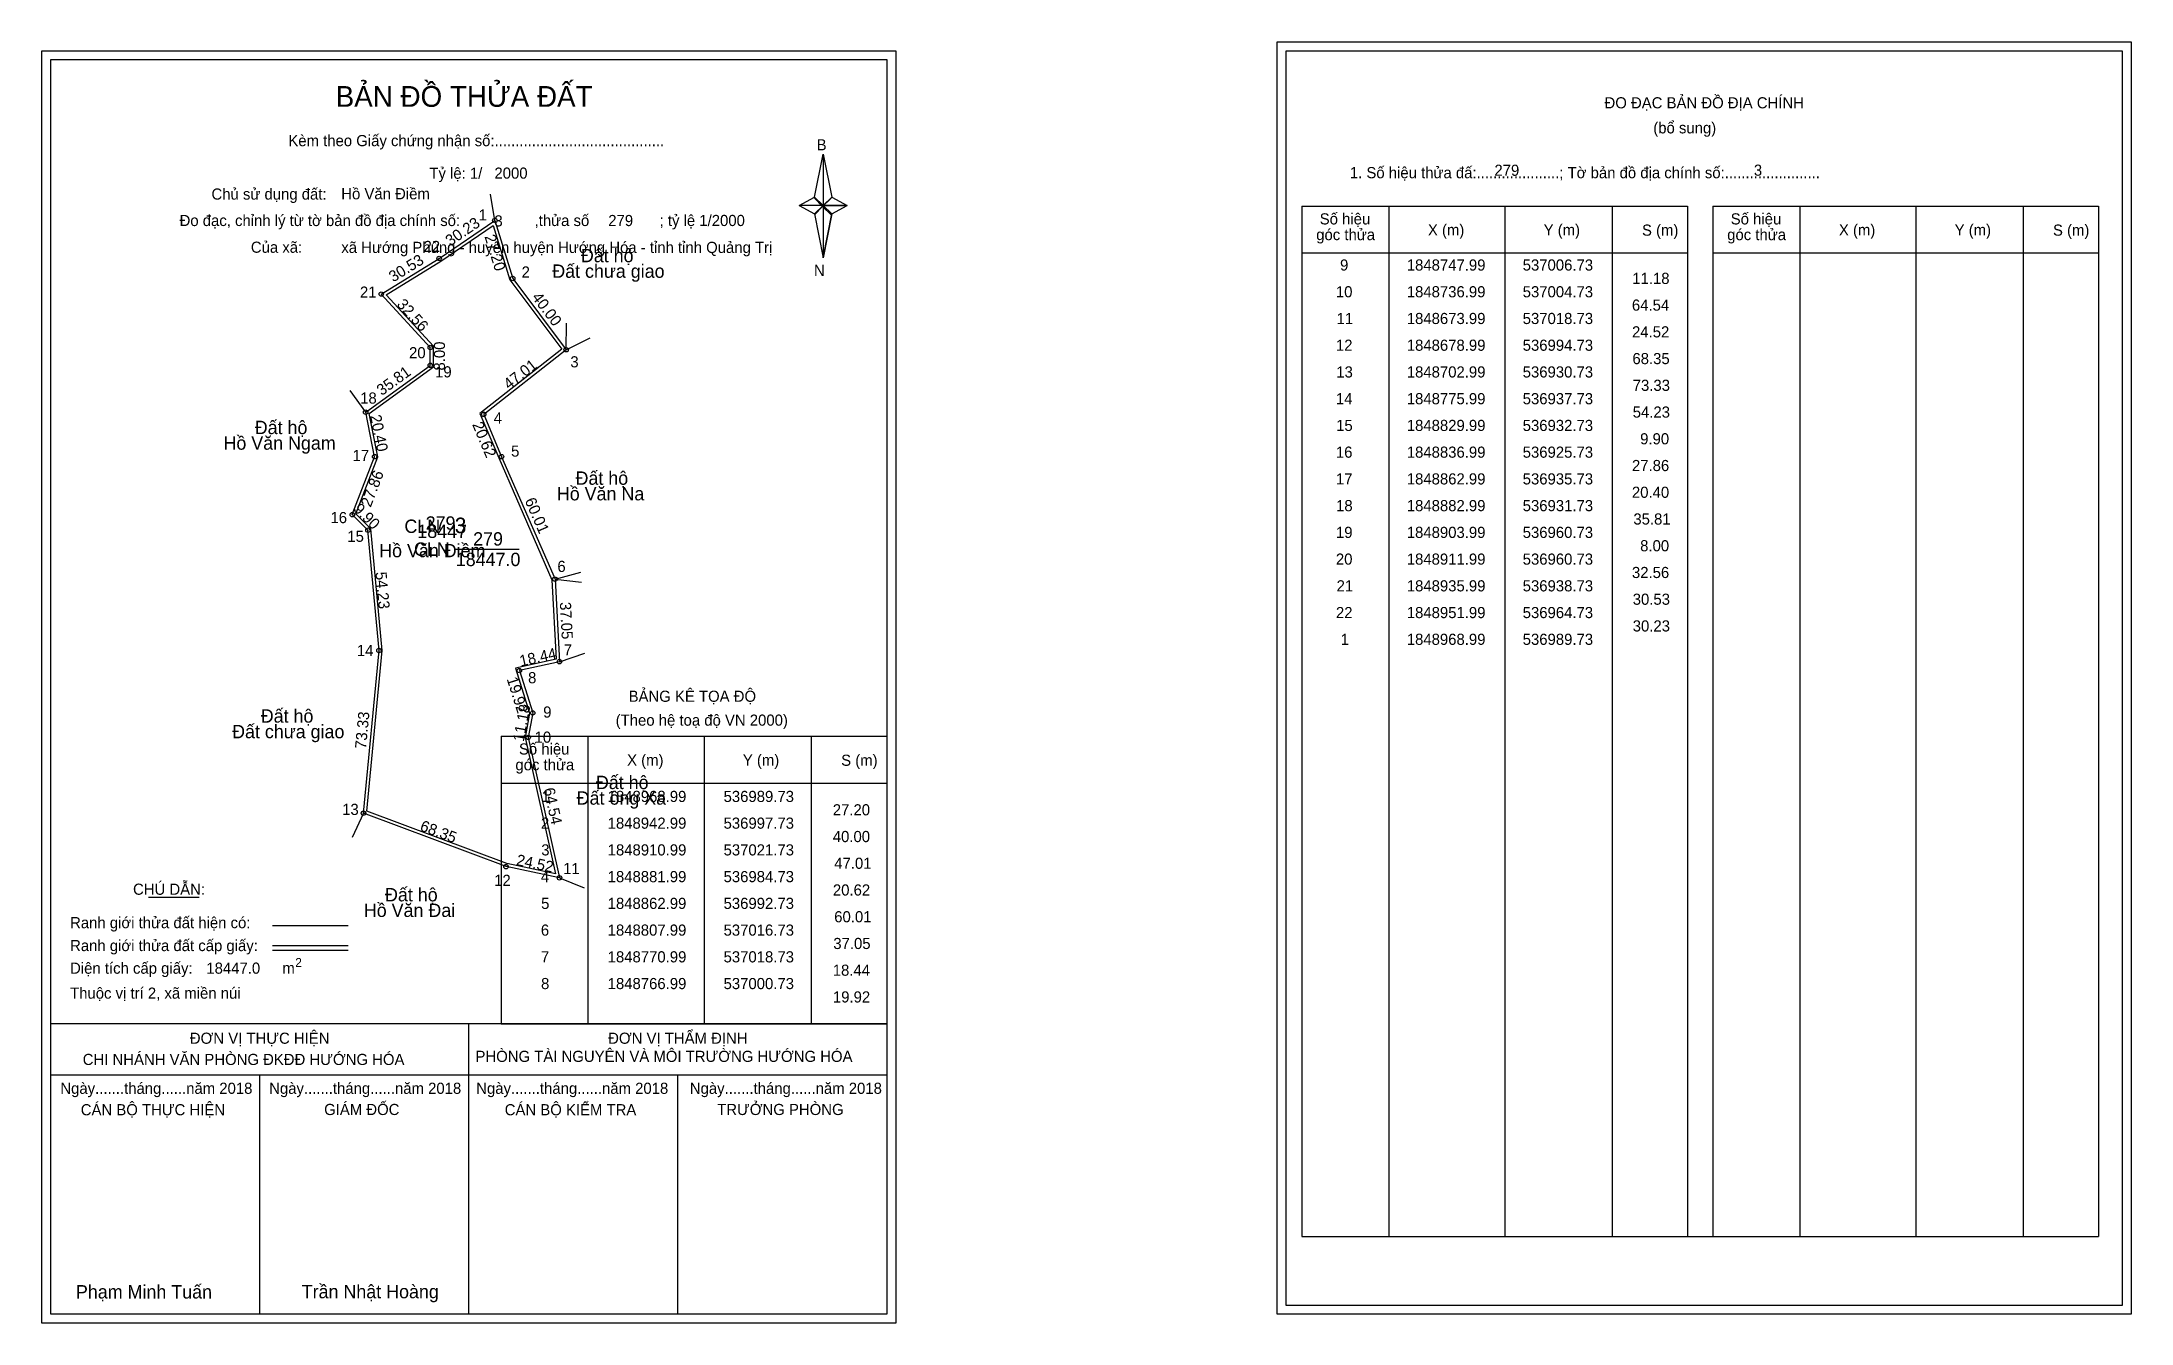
# Model space of a CAD drawing. Extents: x 536786 to 537724, y 1848474 to 1849049.
import ezdxf

# ---------------------------------------------------------------- set-up
doc = ezdxf.new("R2010")
doc.units = 0
for name, color, linetype in [('Level 1', 7, 'Continuous'), ('Level 10', 7, 'Continuous'), ('Level 11', 7, 'Continuous'), ('Level 13', 7, 'Continuous'), ('Level 2', 7, 'Continuous'), ('Level 27', 7, 'Continuous'), ('Level 3', 7, 'Continuous'), ('Level 36', 7, 'Continuous'), ('Level 4', 7, 'Continuous'), ('Level 49', 7, 'Continuous'), ('Level 5', 7, 'Continuous'), ('Level 53', 7, 'Continuous'), ('Level 55', 7, 'Continuous'), ('Level 6', 7, 'Continuous'), ('Level 63', 7, 'Continuous'), ('Level 7', 7, 'Continuous'), ('Level 9', 7, 'Continuous')]:
    doc.layers.add(name, color=color, linetype=linetype)

msp = doc.modelspace()

# ---------------------------------------------------------------- linework, layer by layer
at = {"layer": 'Level 1'}
for p, q in [((536790.32, 1849041.22), (536790.32, 1849041.22)), ((537344.97, 1849045.22), (537344.97, 1849045.22)), ((537133.17, 1848979.45), (537137.1, 1848998.73)), ((537137.1, 1848998.73), (537137.1, 1848975.68)), ((537137.1, 1848998.73), (537141.04, 1848979.45)), ((537126.28, 1848975.68), (537133.17, 1848979.45)), ((537133.17, 1848979.45), (537137.1, 1848975.68)), ((537136.81, 1848975.25), (537133.17, 1848979.01)), ((537137.1, 1848975.68), (537133.17, 1848972)), ((537136.81, 1848975.25), (537133.17, 1848971.56)), ((537133.17, 1848971.56), (537136.81, 1848975.25)), ((537140.74, 1848979.01), (537136.81, 1848975.25)), ((537136.81, 1848975.25), (537140.74, 1848979.01)), ((537140.74, 1848971.56), (537136.81, 1848975.25)), ((537141.04, 1848979.45), (537137.1, 1848975.68)), ((537137.1, 1848975.68), (537137.1, 1848952.28)), ((537137.1, 1848975.68), (537147.92, 1848975.68)), ((537137.1, 1848975.68), (537141.04, 1848972)), ((537141.04, 1848972), (537147.92, 1848975.68)), ((537352.03, 1848975.51), (537525.24, 1848975.51)), ((537391.21, 1848512.98), (537391.21, 1848975.51)), ((537443.36, 1848512.98), (537443.36, 1848975.51)), ((537491.3, 1848975.51), (537491.3, 1848512.98)), ((537525.24, 1848975.51), (537525.24, 1848512.98)), ((537536.55, 1848975.51), (537709.75, 1848975.51)), ((537575.73, 1848512.98), (537575.73, 1848975.51)), ((537627.87, 1848512.98), (537627.87, 1848975.51)), ((537675.82, 1848975.51), (537675.82, 1848512.98)), ((537709.75, 1848975.51), (537709.75, 1848512.98)), ((537133.17, 1848972), (537137.1, 1848952.28)), ((537141.04, 1848972), (537137.1, 1848952.28)), ((537352.03, 1848954.45), (537525.24, 1848954.45)), ((537536.55, 1848954.45), (537709.75, 1848954.45)), ((536992.51, 1848737.56), (537165.71, 1848737.56)), ((537031.69, 1848608.51), (537031.69, 1848737.56)), ((537083.83, 1848608.51), (537083.83, 1848737.56)), ((537131.78, 1848737.56), (537131.78, 1848608.51)), ((536992.51, 1848716.51), (537165.71, 1848716.51)), ((536834.16, 1848665.35), (536856.96, 1848665.35)), ((536889.89, 1848652.54), (536923.91, 1848652.54)), ((536889.89, 1848643.64), (536923.91, 1848643.64)), ((536889.89, 1848641.45), (536923.91, 1848641.45)), ((537003.98, 1848608.51), (536790.32, 1848608.51)), ((537165.71, 1848608.51), (536956.03, 1848608.51)), ((536978.02, 1848478.07), (536978.02, 1848608.51)), ((536992.51, 1848608.51), (537165.71, 1848608.51)), ((537165.72, 1848585.41), (536790.32, 1848585.41)), ((536884.17, 1848478.07), (536884.17, 1848585.41)), ((537071.87, 1848478.07), (537071.87, 1848585.41)), ((537352.03, 1848512.98), (537709.75, 1848512.98)), ((537165.71, 1848478.07), (537165.71, 1848478.07)), ((537720.37, 1848482.07), (537720.37, 1848482.07))]:
    msp.add_line(p, q, dxfattribs=at)
for points in [[(537133.17, 1848979.45), (537137.1, 1848998.73), (537137.1, 1848975.68)], [(537126.28, 1848975.68), (537133.17, 1848972), (537137.1, 1848975.68)], [(537137.1, 1848975.68), (537141.04, 1848979.45), (537147.92, 1848975.68)], [(537137.1, 1848975.68), (537137.1, 1848952.28), (537141.04, 1848972)]]:
    msp.add_lwpolyline(points, close=True, dxfattribs=at)
at = {"layer": 'Level 10'}
for points in [[(537016.73, 1848807.99), (537018.73, 1848770.99), (537000.73, 1848766.99), (537006.73, 1848747.99), (537004.73, 1848736.99), (537018.73, 1848673.99), (536994.73, 1848678.99), (536930.73, 1848702.99), (536937.73, 1848775.99), (536932.73, 1848829.99), (536925.73, 1848836.99), (536935.73, 1848862.99), (536931.73, 1848882.99), (536960.73, 1848903.99), (536960.73, 1848911.99), (536938.73, 1848935.99), (536964.73, 1848951.99), (536989.73, 1848968.99), (536997.73, 1848942.99), (537021.73, 1848910.99), (536984.73, 1848881.99), (536992.73, 1848862.99)], [(537015.35, 1848807.66), (537017.27, 1848772.1), (536998.93, 1848768.03), (537005.29, 1848747.9), (537003.3, 1848736.96), (537016.89, 1848675.8), (536995.12, 1848680.34), (536932.23, 1848703.92), (536939.14, 1848775.99), (536934.08, 1848830.62), (536927.36, 1848837.34), (536937.18, 1848862.87), (536933.28, 1848882.38), (536962.13, 1848903.28), (536962.13, 1848912.53), (536940.91, 1848935.69), (536965.49, 1848950.81), (536988.95, 1848966.77), (536996.46, 1848942.35), (537019.79, 1848911.25), (536983.02, 1848882.43), (536991.44, 1848862.44)]]:
    msp.add_lwpolyline(points, close=True, dxfattribs=at)
at = {"layer": 'Level 11'}
for centre in [(536989.73, 1848968.99), (536964.73, 1848951.99), (536938.73, 1848935.99), (536997.73, 1848942.99), (536960.73, 1848911.99), (537021.73, 1848910.99), (536960.73, 1848903.99), (536931.73, 1848882.99), (536984.73, 1848881.99), (536935.73, 1848862.99), (536992.73, 1848862.99), (536925.73, 1848836.99), (536932.73, 1848829.99), (537016.73, 1848807.99), (537016.73, 1848807.99), (536937.73, 1848775.99), (537000.73, 1848766.99), (537018.73, 1848770.99), (537006.73, 1848747.99), (537004.73, 1848736.99), (536930.73, 1848702.99), (536994.73, 1848678.99), (537018.73, 1848673.99)]:
    msp.add_circle(centre, 1, dxfattribs=at)
at = {"layer": 'Level 27'}
for p, q in [((536989.73, 1848968.99), (536987.82, 1848980.84)), ((537021.73, 1848910.99), (537021.92, 1848922.99)), ((537021.73, 1848910.99), (537032.46, 1848916.36)), ((536931.73, 1848882.99), (536924.7, 1848892.72)), ((537016.73, 1848807.99), (537028.32, 1848811.11)), ((537016.73, 1848807.99), (537028.66, 1848806.67)), ((537018.73, 1848770.99), (537030.13, 1848774.74)), ((536930.73, 1848702.99), (536925.61, 1848692.14)), ((537018.73, 1848673.99), (537029.87, 1848669.53))]:
    msp.add_line(p, q, dxfattribs=at)
at = {"layer": 'Level 3'}
for p, q in [((537352.03, 1848975.51), (537352.03, 1848512.98)), ((537536.55, 1848975.51), (537536.55, 1848512.98)), ((536992.51, 1848737.56), (536992.51, 1848608.51))]:
    msp.add_line(p, q, dxfattribs=at)
at = {"layer": 'Level 63'}
for points in [[(537340.97, 1849049.22), (537724.37, 1849049.22), (537724.37, 1848478.07), (537340.97, 1848478.07)], [(536786.32, 1849045.22), (537169.72, 1849045.22), (537169.72, 1848474.07), (536786.32, 1848474.07)], [(536790.32, 1849041.22), (537165.72, 1849041.22), (537165.72, 1848478.07), (536790.32, 1848478.07)], [(537344.97, 1849045.22), (537720.37, 1849045.22), (537720.37, 1848482.07), (537344.97, 1848482.07)]]:
    msp.add_lwpolyline(points, close=True, dxfattribs=at)
at = {"layer": 'Level 9'}
msp.add_line((536972.18, 1848821.49), (537000.7, 1848821.49), dxfattribs=at)

# ---------------------------------------------------------------- texts
at = {"layer": 'Level 1'}
for s, height, p in [('BẢN ĐỒ THỬA ĐẤT', 9.3313, (536918.25, 1849020.03)), ('ĐO ĐẠC BẢN ĐỒ ĐỊA CHÍNH', 5, (537487.92, 1849019.34)), ('(bổ sung)', 5, (537509.8, 1849008.1)), ('Kèm theo Giấy chứng nhận số:.........................................', 5, (536897.02, 1849002.37)), ('B', 5, (537134.19, 1849000.49)), ('1. Số hiệu thửa đấ:....................; Tờ bản đồ địa chính số:.......................', 5, (537373.58, 1848987.98)), ('Chủ sử dụng đất:', 5, (536862.5, 1848978.38)), ('Đo đạc, chỉnh lý từ tờ bản đồ địa chính số:                  ,thửa số                 ; tỷ lệ 1/2000', 5, (536848.18, 1848966.52)), ('góc thửa', 5, (537358.48, 1848960.18)), ('Số hiệu', 5, (537360.06, 1848967.24)), ('X (m)', 5, (537408.63, 1848962.29)), ('Y (m)', 5, (537460.58, 1848962.29)), ('S (m)', 5, (537504.74, 1848962.19)), ('góc thửa', 5, (537542.99, 1848960.18)), ('Số hiệu', 5, (537544.58, 1848967.24)), ('X (m)', 5, (537593.14, 1848962.29)), ('Y (m)', 5, (537645.1, 1848962.29)), ('S (m)', 5, (537689.25, 1848962.19)), ('Của xã:', 5, (536880.18, 1848954.52)), ('N', 5, (537132.99, 1848944.15)), ('BẢNG KÊ TỌA ĐỘ', 5, (537049.78, 1848752.97)), ('(Theo hệ toạ độ VN 2000)', 5, (537043.97, 1848742.25)), ('Số hiệu', 5, (537000.54, 1848729.3)), ('X (m)', 5, (537049.1, 1848724.35)), ('Y (m)', 5, (537101.06, 1848724.35)), ('S (m)', 5, (537145.21, 1848724.25)), ('góc thửa', 5, (536998.96, 1848722.24)), ('CHÚ DẪN:', 5, (536827.28, 1848666.36)), ('Ranh giới thửa đất hiện có:', 5, (536799.02, 1848651.36)), ('Ranh giới thửa đất cấp giấy:', 5, (536799.02, 1848641.08)), ('Diện tích cấp giấy:', 5, (536799.02, 1848630.92)), ('2', 4, (536900.12, 1848633.98)), ('m', 5, (536894.33, 1848630.96)), ('Thuộc vị trí 2, xã miền núi', 5, (536799.02, 1848619.72)), ('ĐƠN VỊ THỰC HIỆN', 5, (536852.79, 1848599.48)), ('ĐƠN VỊ THẨM ĐỊNH', 5, (537040.59, 1848599.48)), ('CHI NHÁNH VĂN PHÒNG ĐKĐĐ HƯỚNG HÓA', 5, (536804.7, 1848589.96)), ('PHÒNG TÀI NGUYÊN VÀ MÔI TRƯỜNG HƯỚNG HÓA', 5, (536981.04, 1848591.34)), ('Ngày.......tháng......năm 2018', 5, (536794.65, 1848577.01)), ('Ngày.......tháng......năm 2018', 5, (536888.4, 1848577.01)), ('Ngày.......tháng......năm 2018', 5, (536981.35, 1848577.01)), ('Ngày.......tháng......năm 2018', 5, (537077.26, 1848577.01)), ('CÁN BỘ THỰC HIỆN', 5, (536803.82, 1848567.38)), ('GIÁM ĐỐC', 5, (536913.08, 1848567.5)), ('CÁN BỘ KIỂM TRA', 5, (536994.16, 1848567.38)), ('TRƯỞNG PHÒNG', 5, (537089.54, 1848567.5)), ('Phạm Minh Tuấn', 6, (536801.64, 1848485.15)), ('Trần Nhật Hoàng', 6, (536903.02, 1848485.25))]:
    msp.add_text(s, height=height, dxfattribs=at).set_placement(p)
at = {"layer": 'Level 11'}
msp.add_text('Tỷ lệ: 1/', height=5, dxfattribs=at).set_placement((536960.33, 1848987.74))
at = {"layer": 'Level 13'}
for s, p in [('CLN', (536953.39, 1848818.49)), ('279', (536979.98, 1848823.09)), ('18447.0', (536972.19, 1848813.89))]:
    msp.add_text(s, height=6, dxfattribs=at).set_placement(p)
at = {"layer": 'Level 2'}
msp.add_text('Hồ Văn Điềm', height=6, dxfattribs=at).set_placement((536937.78, 1848817.86))
at = {"layer": 'Level 3'}
msp.add_text('CLN', height=6, dxfattribs=at).set_placement((536949.13, 1848828.78))
at = {"layer": 'Level 36'}
for s, p in [('Đất hộ', (537028.35, 1848950.29)), ('Đất chưa giao', (537015.49, 1848943.29)), ('Đất hộ', (536881.92, 1848873.13)), ('Hồ Văn Ngam', (536867.89, 1848866.13)), ('Đất hộ', (537025.94, 1848850.39)), ('Hồ Văn Na', (537017.56, 1848843.39)), ('Đất hộ', (536884.62, 1848743.62)), ('Đất chưa giao', (536871.76, 1848736.62)), ('Đất hộ', (537035.09, 1848713.8)), ('Đất ông Xa', (537026.46, 1848706.8)), ('Đất hộ', (536940.41, 1848663.4)), ('Hồ Văn Đai', (536930.9, 1848656.4))]:
    msp.add_text(s, height=6, dxfattribs=at).set_placement(p)
at = {"layer": 'Level 4'}
msp.add_text('279', height=6, dxfattribs=at).set_placement((536958.66, 1848830.22))
at = {"layer": 'Level 49'}
for s, rotation, p in [('30.23', 34.2157, (536969.71, 1848957.31)), ('27.20', 287.10273, (536985.02, 1848961.87)), ('30.53', 31.6075, (536944.08, 1848941.16)), ('40.00', 306.8699, (537006.1, 1848934.49)), ('32.56', 312.51045, (536945.39, 1848931.09)), ('8.00', 90, (536967.33, 1848901.66)), ('35.81', 35.90972, (536938.93, 1848890.18)), ('47.01', 38.08877, (536996.06, 1848892.9)), ('20.40', 281.30993, (536933.69, 1848881.32)), ('20.62', 292.83365, (536979.48, 1848877.45)), ('27.86', 68.96249, (536933.96, 1848840)), ('9.90', 315, (536925.88, 1848839.1)), ('60.01', 293.57471, (537003.05, 1848843.33)), ('54.23', 275.29008, (536936.09, 1848811.11)), ('37.05', 273.09406, (537018.89, 1848797.63)), ('18.44', 12.52881, (537001.39, 1848768.78)), ('19.92', 287.52557, (536994.98, 1848763.28)), ('73.33', 84.52263, (536931.87, 1848731.68)), ('11.18', 79.69515, (537002.71, 1848734.81)), ('64.54', 282.52881, (537011.52, 1848713.83)), ('68.35', 339.44395, (536955.74, 1848695.32)), ('24.52', 348.23171, (536999.07, 1848679.72))]:
    msp.add_text(s, height=5, rotation=rotation, dxfattribs=at).set_placement(p)
at = {"layer": 'Level 5'}
msp.add_text('18447', height=6, dxfattribs=at).set_placement((536954.92, 1848826.52))
at = {"layer": 'Level 53'}
for s, p in [('9', (537369.18, 1848946.53)), ('1848747.99', (537399.14, 1848946.53)), ('537006.73', (537451.18, 1848946.53)), ('11.18', (537500.37, 1848940.53)), ('10', (537367.31, 1848934.53)), ('1848736.99', (537399.14, 1848934.53)), ('537004.73', (537451.18, 1848934.53)), ('11', (537367.63, 1848922.53)), ('1848673.99', (537399.14, 1848922.53)), ('537018.73', (537451.18, 1848922.53)), ('64.54', (537500.21, 1848928.53)), ('24.52', (537500.26, 1848916.53)), ('12', (537367.33, 1848910.53)), ('1848678.99', (537399.14, 1848910.53)), ('536994.73', (537451.18, 1848910.53)), ('68.35', (537500.44, 1848904.53)), ('13', (537367.49, 1848898.53)), ('1848702.99', (537399.14, 1848898.53)), ('536930.73', (537451.18, 1848898.53)), ('14', (537367.31, 1848886.53)), ('1848775.99', (537399.14, 1848886.53)), ('536937.73', (537451.18, 1848886.53)), ('73.33', (537500.57, 1848892.53)), ('15', (537367.42, 1848874.53)), ('1848829.99', (537399.14, 1848874.53)), ('536932.73', (537451.18, 1848874.53)), ('54.23', (537500.57, 1848880.53)), ('9.90', (537503.91, 1848868.53)), ('16', (537367.32, 1848862.53)), ('1848836.99', (537399.14, 1848862.53)), ('536925.73', (537451.18, 1848862.53)), ('27.86', (537500.23, 1848856.53)), ('17', (537367.34, 1848850.53)), ('1848862.99', (537399.14, 1848850.53)), ('536935.73', (537451.18, 1848850.53)), ('18', (537367.39, 1848838.53)), ('1848882.99', (537399.14, 1848838.53)), ('536931.73', (537451.18, 1848838.53)), ('20.40', (537500.21, 1848844.53)), ('35.81', (537500.86, 1848832.53)), ('19', (537367.34, 1848826.53)), ('1848903.99', (537399.14, 1848826.53)), ('536960.73', (537451.18, 1848826.53)), ('8.00', (537503.91, 1848820.53)), ('20', (537367.31, 1848814.53)), ('1848911.99', (537399.14, 1848814.53)), ('536960.73', (537451.18, 1848814.53)), ('32.56', (537500.23, 1848808.53)), ('21', (537367.63, 1848802.53)), ('1848935.99', (537399.14, 1848802.53)), ('536938.73', (537451.18, 1848802.53)), ('22', (537367.33, 1848790.53)), ('1848951.99', (537399.14, 1848790.53)), ('536964.73', (537451.18, 1848790.53)), ('30.53', (537500.57, 1848796.53)), ('30.23', (537500.57, 1848784.53)), ('1', (537369.48, 1848778.53)), ('1848968.99', (537399.14, 1848778.53)), ('536989.73', (537451.18, 1848778.53)), ('1', (537010.71, 1848708.01)), ('1848968.99', (537040.37, 1848708.01)), ('536989.73', (537092.41, 1848708.01)), ('2', (537010.41, 1848696.01)), ('1848942.99', (537040.37, 1848696.01)), ('536997.73', (537092.41, 1848696.01)), ('27.20', (537141.44, 1848702.01)), ('40.00', (537141.44, 1848690.01)), ('3', (537010.56, 1848684.01)), ('1848910.99', (537040.37, 1848684.01)), ('537021.73', (537092.41, 1848684.01)), ('47.01', (537142.09, 1848678.01)), ('4', (537010.38, 1848672.01)), ('1848881.99', (537040.37, 1848672.01)), ('536984.73', (537092.41, 1848672.01)), ('5', (537010.5, 1848660.01)), ('1848862.99', (537040.37, 1848660.01)), ('536992.73', (537092.41, 1848660.01)), ('20.62', (537141.49, 1848666.01)), ('60.01', (537142.09, 1848654.01)), ('6', (537010.39, 1848648.01)), ('1848807.99', (537040.37, 1848648.01)), ('537016.73', (537092.41, 1848648.01)), ('37.05', (537141.67, 1848642.01)), ('7', (537010.42, 1848636.01)), ('1848770.99', (537040.37, 1848636.01)), ('537018.73', (537092.41, 1848636.01)), ('8', (537010.46, 1848624.01)), ('1848766.99', (537040.37, 1848624.01)), ('537000.73', (537092.41, 1848624.01)), ('18.44', (537141.43, 1848630.01)), ('19.92', (537141.49, 1848618.01))]:
    msp.add_text(s, height=5, dxfattribs=at).set_placement(p)
at = {"layer": 'Level 55'}
for s, height, p in [('277', 0.22, (536989.49, 1848968.77)), ('277', 0.22, (536989.49, 1848968.77)), ('1', 0.8, (536989.51, 1848968.99)), ('0', 0.22, (536989.65, 1848968.77)), ('0', 0.22, (536989.65, 1848968.77)), ('22', 0.8, (536964.16, 1848951.99)), ('277', 0.22, (536964.49, 1848951.77)), ('277', 0.22, (536964.49, 1848951.77)), ('21', 0.8, (536938.21, 1848935.99)), ('277', 0.22, (536938.49, 1848935.77)), ('277', 0.22, (536938.49, 1848935.77)), ('2', 0.8, (536997.46, 1848942.99)), ('0', 0.22, (536997.65, 1848942.77)), ('0', 0.22, (536997.65, 1848942.77)), ('20', 0.8, (536960.16, 1848911.99)), ('277', 0.22, (536960.49, 1848911.77)), ('277', 0.22, (536960.49, 1848911.77)), ('278', 0.22, (537021.5, 1848910.77)), ('3', 0.8, (537021.48, 1848910.99)), ('0', 0.22, (537021.65, 1848910.77)), ('0', 0.22, (537021.65, 1848910.77)), ('19', 0.8, (536960.16, 1848903.99)), ('277', 0.22, (536960.49, 1848903.77)), ('277', 0.22, (536960.49, 1848903.77)), ('18', 0.8, (536931.17, 1848882.99)), ('277', 0.22, (536931.49, 1848882.77)), ('277', 0.22, (536931.49, 1848882.77)), ('0', 0.22, (536931.65, 1848882.77)), ('4', 0.8, (536984.45, 1848881.99)), ('278', 0.22, (536984.5, 1848881.77)), ('17', 0.8, (536935.17, 1848862.99)), ('0', 0.22, (536935.65, 1848862.77)), ('278', 0.22, (536992.5, 1848862.77)), ('5', 0.8, (536992.47, 1848862.99)), ('16', 0.8, (536925.16, 1848836.99)), ('0', 0.22, (536925.65, 1848836.77)), ('15', 0.8, (536932.18, 1848829.99)), ('0', 0.22, (536932.65, 1848829.77)), ('6', 0.8, (537016.46, 1848807.99)), ('278', 0.22, (537016.5, 1848807.77)), ('14', 0.8, (536937.16, 1848775.99)), ('0', 0.22, (536937.65, 1848775.77)), ('8', 0.8, (537000.47, 1848766.99)), ('0', 0.22, (537000.65, 1848766.77)), ('7', 0.8, (537018.46, 1848770.99)), ('0', 0.22, (537018.65, 1848770.77)), ('9', 0.8, (537006.46, 1848747.99)), ('0', 0.22, (537006.65, 1848747.77)), ('10', 0.8, (537004.16, 1848736.99)), ('0', 0.22, (537004.65, 1848736.77)), ('13', 0.8, (536930.19, 1848702.99)), ('280', 0.22, (536930.49, 1848702.77)), ('0', 0.22, (536930.65, 1848702.77)), ('12', 0.8, (536994.16, 1848678.99)), ('280', 0.22, (536994.49, 1848678.77)), ('11', 0.8, (537018.21, 1848673.99)), ('280', 0.22, (537018.49, 1848673.77)), ('0', 0.22, (537018.65, 1848673.77))]:
    msp.add_text(s, height=height, dxfattribs=at).set_placement(p)
at = {"layer": 'Level 6'}
for s, p in [('2000', (536989.53, 1848987.78)), ('279', (537438.48, 1848989.06)), ('3', (537554.97, 1848989.1)), ('Hồ Văn Điềm', (536920.77, 1848978.52)), ('3', (536989.52, 1848966.34)), ('279', (537040.63, 1848966.5)), ('xã Hướng Phùng - huyện huyện Hướng Hóa - tỉnh tỉnh Quảng Trị', (536920.79, 1848954.44)), ('18447.0', (536860.2, 1848630.93))]:
    msp.add_text(s, height=5, dxfattribs=at).set_placement(p)
at = {"layer": 'Level 7'}
msp.add_text('3', height=7, dxfattribs=at).set_placement((536971.72, 1848828.64))
at = {"layer": 'Level 9'}
for s, p in [('1', (536982.46, 1848969.02)), ('22', (536957.71, 1848954.86)), ('2', (537001.74, 1848943.39)), ('21', (536929.15, 1848934.37)), ('20', (536951.2, 1848907.17)), ('3', (537023.61, 1848903.08)), ('19', (536962.89, 1848898.58)), ('18', (536929.26, 1848886.81)), ('4', (536989.21, 1848877.88)), ('17', (536925.82, 1848861.03)), ('5', (536997.01, 1848863.01)), ('16', (536915.92, 1848833.16)), ('15', (536923.49, 1848824.77)), ('6', (537017.8, 1848811.26)), ('14', (536927.76, 1848773.5)), ('7', (537020.66, 1848773.77)), ('8', (537004.64, 1848761.29)), ('9', (537011.43, 1848745.89)), ('10', (537007.57, 1848734.61)), ('13', (536921.17, 1848702.19)), ('12', (536989.41, 1848670.34)), ('11', (537020.37, 1848675.63))]:
    msp.add_text(s, height=5, dxfattribs=at).set_placement(p)

doc.saveas('drawing.dxf')
